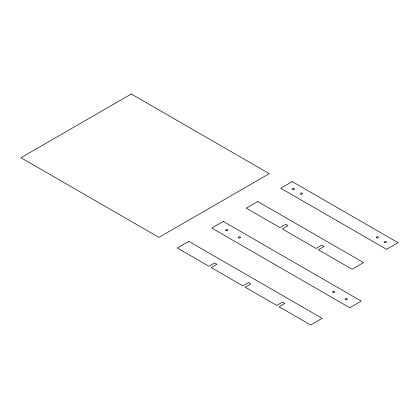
<?xml version="1.0" encoding="UTF-8"?>
<svg xmlns="http://www.w3.org/2000/svg" width="419" height="419" viewBox="0 0 419 419"><rect width="100%" height="100%" fill="white"/><g stroke="black" fill="none" stroke-linecap="round" stroke-linejoin="round"><path stroke-width="0.63" d="M131.32 94.003L20.95 157.727L158.911 237.379L269.286 173.655L131.32 94.003M188.807 241.36L177.31 248.001L208.924 266.254L214.675 262.933L216.974 264.263L211.223 267.579L242.842 285.831L248.587 282.516L250.887 283.841L245.141 287.162L276.755 305.414L282.506 302.094L284.805 303.424L279.054 306.745L310.673 324.997L322.169 318.356L188.807 241.36M223.296 221.447L211.799 228.088L349.76 307.74L361.262 301.099L223.296 221.447M257.79 201.534L246.288 208.175L280.012 227.643L285.763 224.322L288.062 225.652L282.312 228.973L316.036 248.441L321.787 245.12L324.086 246.451L318.335 249.771L352.065 269.239L363.561 262.603L257.79 201.534M292.279 181.621L280.782 188.262L386.554 249.326L398.05 242.69L292.279 181.621M292.886 189.467A1.089 0.629 0 0 0 294.515 188.922A1.089 0.629 0 0 0 292.886 188.377A1.089 0.629 0 0 0 292.886 189.467M300.931 194.112A1.089 0.629 0 0 0 302.565 193.568A1.089 0.629 0 0 0 300.931 193.023A1.089 0.629 0 0 0 300.931 194.112M384.857 242.57A1.089 0.629 0 0 0 386.491 242.025A1.089 0.629 0 0 0 384.857 241.48A1.089 0.629 0 0 0 384.857 242.57M376.812 237.924A1.089 0.629 0 0 0 378.446 237.379A1.089 0.629 0 0 0 376.812 236.835A1.089 0.629 0 0 0 376.812 237.924M226.108 230.586A1.089 0.629 0 0 0 227.826 230.141A1.089 0.629 0 0 0 226.302 229.502A1.089 0.629 0 0 0 226.108 230.586M238.846 237.924A1.089 0.629 0 0 0 240.48 237.379A1.089 0.629 0 0 0 238.846 236.835A1.089 0.629 0 0 0 238.846 237.924M333.026 292.315A1.089 0.629 0 0 0 334.75 291.87A1.089 0.629 0 0 0 333.225 291.236A1.089 0.629 0 0 0 333.026 292.315M345.675 299.616A1.089 0.629 0 0 0 347.398 299.176A1.089 0.629 0 0 0 345.869 298.538A1.089 0.629 0 0 0 345.675 299.616"/></g></svg>
